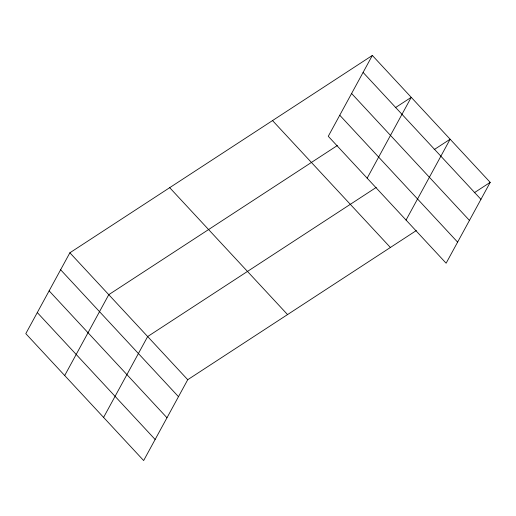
<?xml version="1.0" encoding="UTF-8"?>
<svg xmlns="http://www.w3.org/2000/svg" width="516" height="516" viewBox="0 0 516 516"><rect width="100%" height="100%" fill="white"/><g stroke="black" fill="none" stroke-linecap="round" stroke-linejoin="round"><path stroke-width="0.77" d="M372.346 55.451L328.266 136.295L446.121 263.205L490.2 182.354L372.346 55.451L69.879 252.795L25.8 333.646L143.654 460.549L187.734 379.705L416.335 230.549M64.694 375.525L108.773 294.675L337.374 145.518M103.581 417.405L147.66 336.555L376.267 187.398M367.16 178.175L411.239 97.331L395.269 107.747M406.053 220.055L450.133 139.21L434.162 149.627M474.23 192.778L490.2 182.354M363.09 72.427L480.944 199.331M351.602 93.506L469.45 220.409M339.76 115.223L457.615 242.127M272.532 120.576L390.386 247.48M169.693 187.676L287.547 314.579M69.879 252.795L187.734 379.705M60.624 269.771L178.478 396.675M49.13 290.85L166.984 417.754M37.294 312.567L155.142 439.471"/></g></svg>
